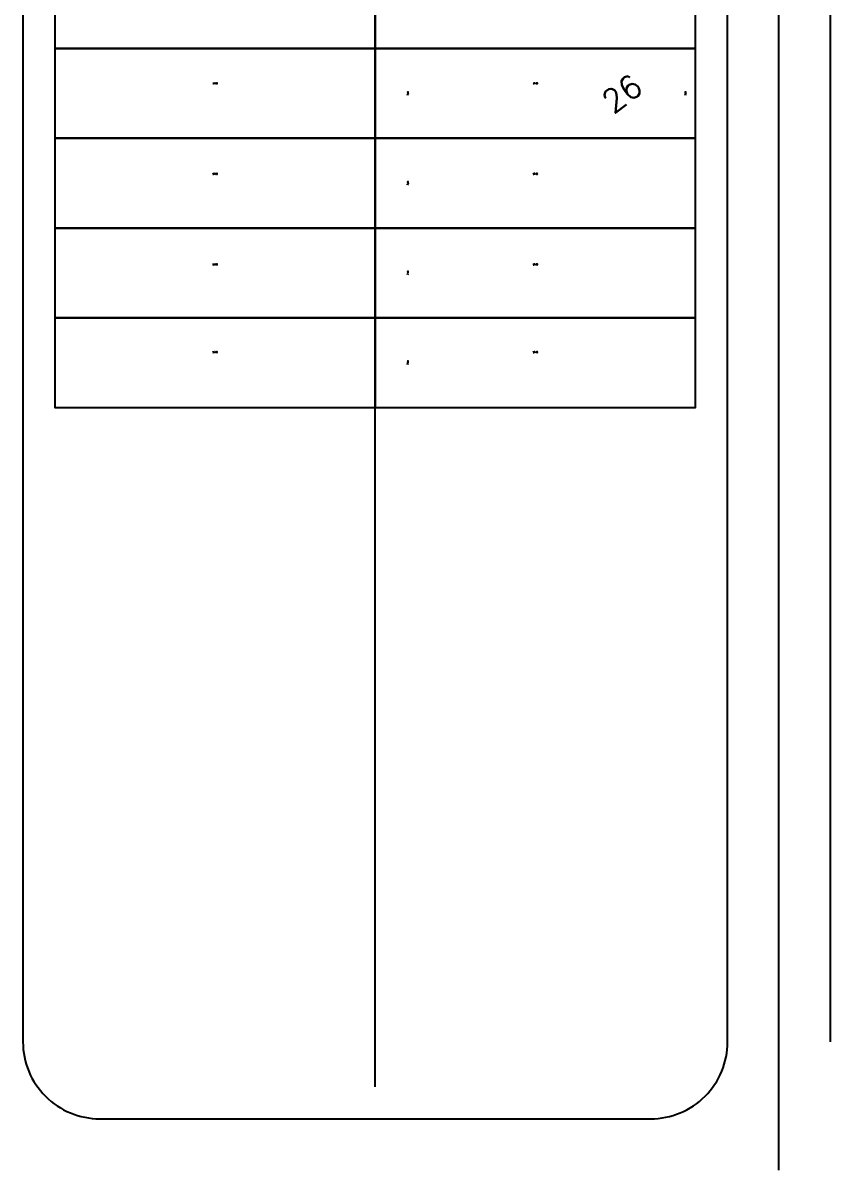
# Model space of a CAD drawing. Header units: millimetres. Extents: x -677 to -23, y -135 to 1112.
# Drawn here: x -550.6 to -487.6, y 680.1 to 769.6 of the extents above; entities that cross this region are included whole.
import ezdxf
from ezdxf.enums import TextEntityAlignment as Align

# ---------------------------------------------------------------- set-up
doc = ezdxf.new("R2010")
doc.units = ezdxf.units.MM
doc.header["$LTSCALE"] = 20
doc.header["$MEASUREMENT"] = 0
doc.header["$PDSIZE"] = -5
doc.linetypes.add('CONTINUO', pattern=[0])
doc.linetypes.add('DASHDOT', pattern=[1, 0.5, -0.25, 0, -0.25])
doc.layers.get('Defpoints').update_dxf_attribs({"linetype": 'CONTINUOUS'})
for name, color, linetype in [('CALÇADA', 3, 'CONTINUOUS'), ('COTA', 7, 'CONTINUOUS'), ('EIXO DAS VIAS', 252, 'DASHDOT'), ('Lotes', 2, 'CONTINUOUS'), ('Numero de lotes', 5, 'CONTINUOUS')]:
    doc.layers.add(name, color=color, linetype=linetype)
doc.styles.add('arcad1', font='romans.shx')
doc.styles.add('ROMANS', font='romans', dxfattribs={"height": 0.1})
doc.dimstyles.new('BOLA100', dxfattribs={"dimscale": 0, "dimtxt": 1.8, "dimasz": 0.15, "dimexe": 0.18, "dimexo": 0.063, "dimgap": 0, "dimtad": 0, "dimzin": 4, "dimdsep": 46, "dimtxsty": 'ROMANS', "dimcen": 0.09, "dimse1": 1, "dimse2": 1, "dimsd1": 1, "dimsd2": 1, "dimclrt": 2, "dimadec": 0, "dimazin": 0, "dimtfac": 1.2, "dimtix": 1, "dimtmove": 2, "dimatfit": 3, "dimfxl": 1, "dimtvp": 2, "dimtolj": 1, "dimtzin": 4, "dimarcsym": 0})

# ---------------------------------------------------------------- blocks, each defined once
blk = doc.blocks.new('*D370')
at = {"layer": 'Defpoints', "color": 0}
for p in [(-498.643, 767.648), (-498.06, 767.648), (-498.06, 760.648)]:
    blk.add_point(p, dxfattribs=at)
at = {"layer": 'COTA', "color": 2, "insert": (-498.843, 764.148), "char_height": 0.1, "attachment_point": 5, "rotation": 90, "style": 'ROMANS'}
blk.add_mtext('\\A1;7.00', dxfattribs=at)
blk = doc.blocks.new('*D371')
at = {"layer": 'Defpoints', "color": 0}
for p in [(-498.643, 774.648), (-498.06, 774.648), (-498.06, 767.648)]:
    blk.add_point(p, dxfattribs=at)
at = {"layer": 'COTA', "color": 2, "insert": (-498.843, 771.148), "char_height": 0.1, "attachment_point": 5, "rotation": 90, "style": 'ROMANS'}
blk.add_mtext('\\A1;7.00', dxfattribs=at)
blk = doc.blocks.new('*D391')
at = {"layer": 'Defpoints', "color": 0}
for p in [(-523.06, 746.648), (-520.308, 746.648), (-523.06, 739.648)]:
    blk.add_point(p, dxfattribs=at)
at = {"layer": 'COTA', "color": 2, "insert": (-520.508, 743.148), "char_height": 0.1, "attachment_point": 5, "rotation": 90, "style": 'ROMANS'}
blk.add_mtext('\\A1;7.00', dxfattribs=at)
blk = doc.blocks.new('*D392')
at = {"layer": 'Defpoints', "color": 0}
for p in [(-523.06, 753.648), (-520.308, 753.648), (-523.06, 746.648)]:
    blk.add_point(p, dxfattribs=at)
at = {"layer": 'COTA', "color": 2, "insert": (-520.508, 750.148), "char_height": 0.1, "attachment_point": 5, "rotation": 90, "style": 'ROMANS'}
blk.add_mtext('\\A1;7.00', dxfattribs=at)
blk = doc.blocks.new('*D393')
at = {"layer": 'Defpoints', "color": 0}
for p in [(-523.06, 760.648), (-520.308, 760.648), (-523.06, 753.648)]:
    blk.add_point(p, dxfattribs=at)
at = {"layer": 'COTA', "color": 2, "insert": (-520.508, 757.148), "char_height": 0.1, "attachment_point": 5, "rotation": 90, "style": 'ROMANS'}
blk.add_mtext('\\A1;7.00', dxfattribs=at)
blk = doc.blocks.new('*D394')
at = {"layer": 'Defpoints', "color": 0}
for p in [(-523.06, 767.648), (-520.308, 767.648), (-523.06, 760.648)]:
    blk.add_point(p, dxfattribs=at)
at = {"layer": 'COTA', "color": 2, "insert": (-520.508, 764.148), "char_height": 0.1, "attachment_point": 5, "rotation": 90, "style": 'ROMANS'}
blk.add_mtext('\\A1;7.00', dxfattribs=at)
blk = doc.blocks.new('*D395')
at = {"layer": 'Defpoints', "color": 0}
for p in [(-523.06, 774.648), (-520.308, 774.648), (-523.06, 767.648)]:
    blk.add_point(p, dxfattribs=at)
at = {"layer": 'COTA', "color": 2, "insert": (-520.508, 771.148), "char_height": 0.1, "attachment_point": 5, "rotation": 90, "style": 'ROMANS'}
blk.add_mtext('\\A1;7.00', dxfattribs=at)
blk = doc.blocks.new('*D415')
at = {"layer": 'Defpoints', "color": 0}
for p in [(-548.06, 774.648), (-545.413, 774.648), (-548.06, 767.648)]:
    blk.add_point(p, dxfattribs=at)
at = {"layer": 'COTA', "color": 2, "insert": (-545.613, 771.148), "char_height": 0.1, "attachment_point": 5, "rotation": 90, "style": 'ROMANS'}
blk.add_mtext('\\A1;7.00', dxfattribs=at)
blk = doc.blocks.new('*D453')
at = {"layer": 'Defpoints', "color": 0}
for p in [(-523.06, 746.648), (-498.06, 746.648), (-523.06, 743.768)]:
    blk.add_point(p, dxfattribs=at)
at = {"layer": 'COTA', "color": 2, "insert": (-510.56, 743.968), "char_height": 0.1, "attachment_point": 5, "style": 'ROMANS'}
blk.add_mtext('\\A1;25.00', dxfattribs=at)
blk = doc.blocks.new('*D454')
at = {"layer": 'Defpoints', "color": 0}
for p in [(-548.06, 746.648), (-523.06, 746.648), (-548.06, 743.768)]:
    blk.add_point(p, dxfattribs=at)
at = {"layer": 'COTA', "color": 2, "insert": (-535.56, 743.968), "char_height": 0.1, "attachment_point": 5, "style": 'ROMANS'}
blk.add_mtext('\\A1;25.00', dxfattribs=at)
blk = doc.blocks.new('*D455')
at = {"layer": 'Defpoints', "color": 0}
for p in [(-523.06, 753.648), (-498.06, 753.648), (-523.06, 750.611)]:
    blk.add_point(p, dxfattribs=at)
at = {"layer": 'COTA', "color": 2, "insert": (-510.56, 750.811), "char_height": 0.1, "attachment_point": 5, "style": 'ROMANS'}
blk.add_mtext('\\A1;25.00', dxfattribs=at)
blk = doc.blocks.new('*D456')
at = {"layer": 'Defpoints', "color": 0}
for p in [(-548.06, 753.648), (-523.06, 753.648), (-548.06, 750.611)]:
    blk.add_point(p, dxfattribs=at)
at = {"layer": 'COTA', "color": 2, "insert": (-535.56, 750.811), "char_height": 0.1, "attachment_point": 5, "style": 'ROMANS'}
blk.add_mtext('\\A1;25.00', dxfattribs=at)
blk = doc.blocks.new('*D457')
at = {"layer": 'Defpoints', "color": 0}
for p in [(-523.06, 760.648), (-498.06, 760.648), (-523.06, 757.674)]:
    blk.add_point(p, dxfattribs=at)
at = {"layer": 'COTA', "color": 2, "insert": (-510.56, 757.874), "char_height": 0.1, "attachment_point": 5, "style": 'ROMANS'}
blk.add_mtext('\\A1;25.00', dxfattribs=at)
blk = doc.blocks.new('*D458')
at = {"layer": 'Defpoints', "color": 0}
for p in [(-548.06, 760.648), (-523.06, 760.648), (-548.06, 757.674)]:
    blk.add_point(p, dxfattribs=at)
at = {"layer": 'COTA', "color": 2, "insert": (-535.56, 757.874), "char_height": 0.1, "attachment_point": 5, "style": 'ROMANS'}
blk.add_mtext('\\A1;25.00', dxfattribs=at)
blk = doc.blocks.new('*D459')
at = {"layer": 'Defpoints', "color": 0}
for p in [(-523.06, 767.648), (-498.06, 767.648), (-523.06, 764.737)]:
    blk.add_point(p, dxfattribs=at)
at = {"layer": 'COTA', "color": 2, "insert": (-510.56, 764.937), "char_height": 0.1, "attachment_point": 5, "style": 'ROMANS'}
blk.add_mtext('\\A1;25.00', dxfattribs=at)
blk = doc.blocks.new('*D460')
at = {"layer": 'Defpoints', "color": 0}
for p in [(-548.06, 767.648), (-523.06, 767.648), (-548.06, 764.737)]:
    blk.add_point(p, dxfattribs=at)
at = {"layer": 'COTA', "color": 2, "insert": (-535.56, 764.937), "char_height": 0.1, "attachment_point": 5, "style": 'ROMANS'}
blk.add_mtext('\\A1;25.00', dxfattribs=at)

msp = doc.modelspace()

# ---------------------------------------------------------------- linework, layer by layer
at = {"layer": 'CALÇADA', "lineweight": -3}
for p, q in [((-487.56, 936.371), (-487.56, 690.148)), ((-487.56, 936.371), (-487.56, 690.148)), ((-495.56, 690.148), (-495.56, 934.194)), ((-495.56, 690.148), (-495.56, 934.194)), ((-550.56, 926.534), (-550.56, 690.148)), ((-550.56, 926.534), (-550.56, 690.148))]:
    msp.add_line(p, q, dxfattribs=at)
msp.add_lwpolyline([(-495.56, 934.194, 0.452766), (-502.337, 940.144, 0.023245), (-545.886, 932.386, 0.350372), (-550.56, 926.534), (-550.56, 690.148, 0.414214), (-544.56, 684.148), (-501.56, 684.148, 0.414214), (-495.56, 690.148)], format="xyb", close=True, dxfattribs=at)
msp.add_lwpolyline([(-495.56, 934.194, 0.452766), (-502.337, 940.144, 0.023245), (-545.886, 932.386, 0.350372), (-550.56, 926.534), (-550.56, 690.148, 0.414214), (-544.56, 684.148), (-501.56, 684.148, 0.414214), (-495.56, 690.148)], format="xyb", close=True, dxfattribs=at)
at = {"layer": 'EIXO DAS VIAS', "ltscale": 10}
msp.add_line((-491.56, 680.148, 103.708), (-491.56, 945.448, 103.708), dxfattribs=at)
at = {"layer": 'Lotes', "lineweight": -3}
for p, q in [((-523.06, 686.648), (-523.06, 928.34)), ((-498.06, 767.648), (-548.06, 767.648)), ((-498.06, 760.648), (-548.06, 760.648)), ((-498.06, 753.648), (-548.06, 753.648)), ((-498.06, 746.648), (-548.06, 746.648))]:
    msp.add_line(p, q, dxfattribs=at)
at = {"layer": 'Lotes', "linetype": 'CONTINUO', "lineweight": -3}
for p, q in [((-523.06, 774.648), (-523.06, 767.648)), ((-523.06, 767.648), (-523.06, 774.648)), ((-498.06, 767.648), (-498.06, 774.648)), ((-523.06, 767.648), (-548.06, 767.648)), ((-548.06, 767.648), (-523.06, 767.648)), ((-498.06, 767.648), (-523.06, 767.648)), ((-523.06, 767.648), (-523.06, 760.648)), ((-523.06, 767.648), (-498.06, 767.648)), ((-523.06, 760.648), (-523.06, 767.648)), ((-498.06, 760.648), (-498.06, 767.648)), ((-523.06, 760.648), (-548.06, 760.648)), ((-548.06, 760.648), (-523.06, 760.648)), ((-498.06, 760.648), (-523.06, 760.648)), ((-523.06, 760.648), (-523.06, 753.648)), ((-523.06, 760.648), (-498.06, 760.648)), ((-523.06, 753.648), (-523.06, 760.648)), ((-523.06, 753.648), (-548.06, 753.648)), ((-548.06, 753.648), (-523.06, 753.648)), ((-498.06, 753.648), (-523.06, 753.648)), ((-523.06, 753.648), (-523.06, 746.648)), ((-523.06, 753.648), (-498.06, 753.648)), ((-523.06, 746.648), (-523.06, 753.648)), ((-523.06, 746.648), (-548.06, 746.648)), ((-548.06, 746.648), (-523.06, 746.648)), ((-498.06, 746.648), (-523.06, 746.648)), ((-523.06, 746.648), (-523.06, 739.648)), ((-523.06, 746.648), (-498.06, 746.648)), ((-523.06, 739.648), (-523.06, 746.648))]:
    msp.add_line(p, q, dxfattribs=at)
at = {"layer": 'Lotes'}
for points in [[(-548.06, 774.648), (-548.06, 767.648), (-523.06, 767.648), (-523.06, 774.648)], [(-523.06, 774.648), (-523.06, 767.648), (-498.06, 767.648), (-498.06, 774.648)], [(-548.06, 767.648), (-548.06, 760.648), (-523.06, 760.648), (-523.06, 767.648)], [(-523.06, 767.648), (-523.06, 760.648), (-498.06, 760.648), (-498.06, 767.648)], [(-548.06, 760.648), (-548.06, 753.648), (-523.06, 753.648), (-523.06, 760.648)], [(-523.06, 760.648), (-523.06, 753.648), (-498.06, 753.648), (-498.06, 760.648)], [(-548.06, 753.648), (-548.06, 746.648), (-523.06, 746.648), (-523.06, 753.648)], [(-523.06, 753.648), (-523.06, 746.648), (-498.06, 746.648), (-498.06, 753.648)], [(-548.06, 746.648), (-548.06, 739.648), (-523.06, 739.648), (-523.06, 746.648)], [(-523.06, 746.648), (-523.06, 739.648), (-498.06, 739.648), (-498.06, 746.648)]]:
    msp.add_lwpolyline(points, close=True, dxfattribs=at)

# ---------------------------------------------------------------- texts
at = {"layer": 'Numero de lotes', "style": 'arcad1'}
msp.add_text('26', height=1.8, rotation=36.88182, dxfattribs=at).set_placement((-503.795, 764.138, 103.708), align=Align.MIDDLE_CENTER)

# ---------------------------------------------------------------- dimensions: what is measured, and where the dimension line sits
at = {"layer": 'COTA'}
for base, p1, p2, angle, picture, middle in [((-545.413, 774.648), (-548.06, 767.648), (-548.06, 774.648), 270, '*D415', (-545.613, 771.148)), ((-520.308, 774.648), (-523.06, 767.648), (-523.06, 774.648), 270, '*D395', (-520.508, 771.148)), ((-498.643, 774.648), (-498.06, 767.648), (-498.06, 774.648), 270, '*D371', (-498.843, 771.148)), ((-548.06, 764.737), (-523.06, 767.648), (-548.06, 767.648), 360, '*D460', (-535.56, 764.937)), ((-520.308, 767.648), (-523.06, 760.648), (-523.06, 767.648), 270, '*D394', (-520.508, 764.148)), ((-523.06, 764.737), (-498.06, 767.648), (-523.06, 767.648), 360, '*D459', (-510.56, 764.937)), ((-498.643, 767.648), (-498.06, 760.648), (-498.06, 767.648), 270, '*D370', (-498.843, 764.148)), ((-548.06, 757.674), (-523.06, 760.648), (-548.06, 760.648), 360, '*D458', (-535.56, 757.874)), ((-520.308, 760.648), (-523.06, 753.648), (-523.06, 760.648), 270, '*D393', (-520.508, 757.148)), ((-523.06, 757.674), (-498.06, 760.648), (-523.06, 760.648), 360, '*D457', (-510.56, 757.874)), ((-548.06, 750.611), (-523.06, 753.648), (-548.06, 753.648), 360, '*D456', (-535.56, 750.811)), ((-520.308, 753.648), (-523.06, 746.648), (-523.06, 753.648), 270, '*D392', (-520.508, 750.148)), ((-523.06, 750.611), (-498.06, 753.648), (-523.06, 753.648), 360, '*D455', (-510.56, 750.811)), ((-548.06, 743.768), (-523.06, 746.648), (-548.06, 746.648), 360, '*D454', (-535.56, 743.968)), ((-520.308, 746.648), (-523.06, 739.648), (-523.06, 746.648), 270, '*D391', (-520.508, 743.148)), ((-523.06, 743.768), (-498.06, 746.648), (-523.06, 746.648), 360, '*D453', (-510.56, 743.968))]:
    dim = msp.add_linear_dim(base=base, p1=p1, p2=p2, angle=angle, dimstyle='BOLA100', override={"dimscale": 1}, dxfattribs=at)
    dim.commit()
    dim.dimension.update_dxf_attribs({"geometry": picture, "text_midpoint": middle})

doc.saveas('drawing.dxf')
